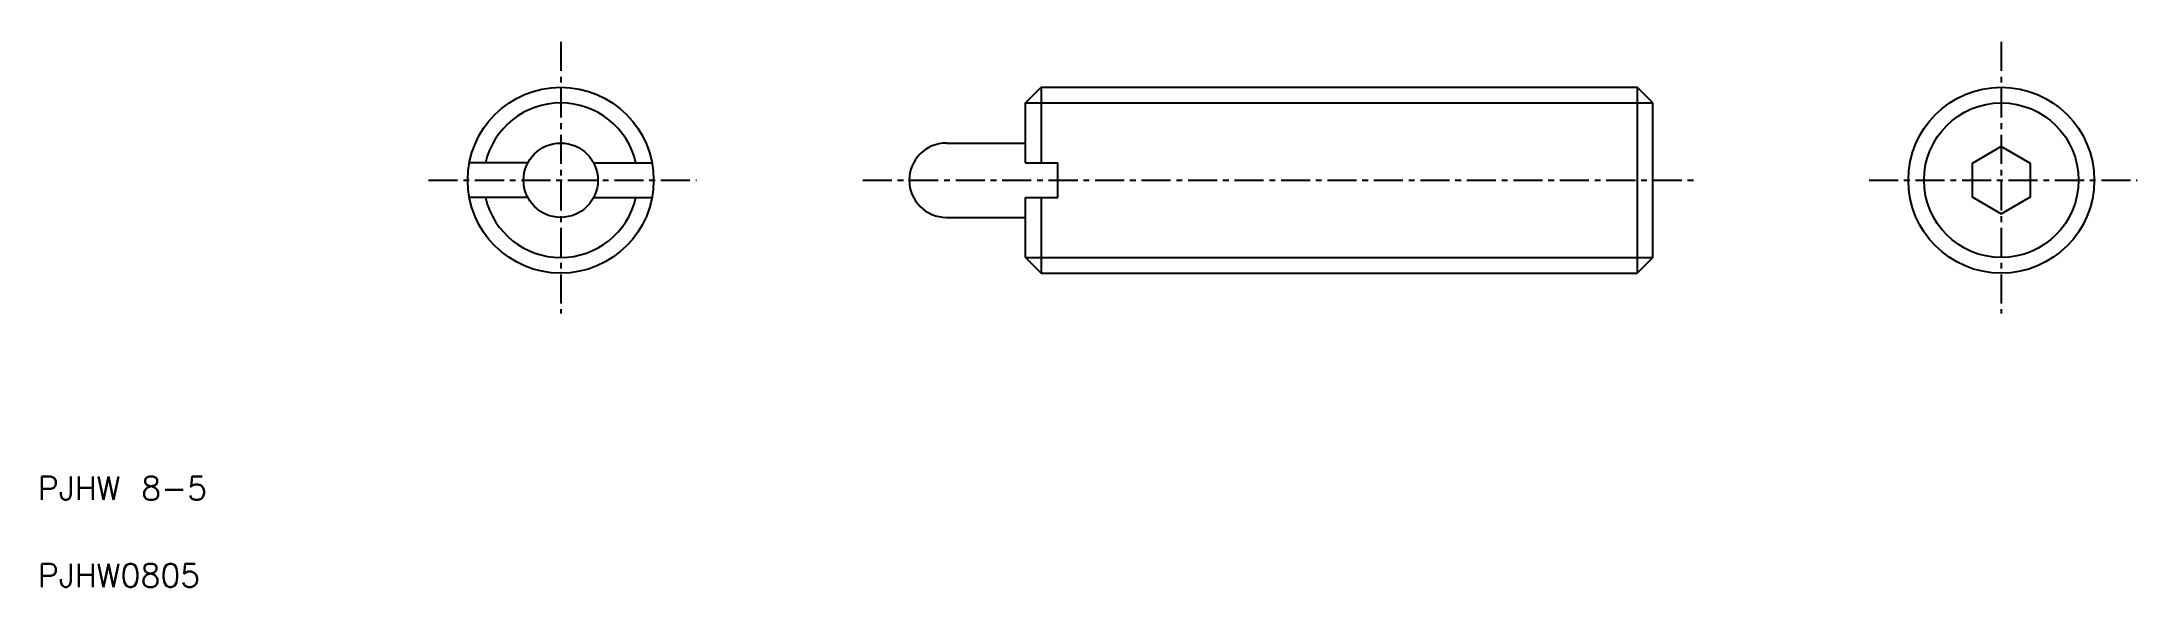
# Model space of a CAD drawing. Extents: x 2.7 to 92.8, y 2.5 to 25.9.
import ezdxf

# ---------------------------------------------------------------- set-up
doc = ezdxf.new("R2010")
doc.units = 0
doc.linetypes.add('CENTER', pattern=[2, 1.25, -0.25, 0.25, -0.25])
doc.layers.get('0').update_dxf_attribs({"linetype": 'CONTINUOUS'})
doc.layers.add('CENTER', color=1, linetype='CENTER')
doc.styles.get("Standard").update_dxf_attribs({"font": 'txt.shx', "bigfont": 'bigfont.shx'})

msp = doc.modelspace()

# ---------------------------------------------------------------- linework, layer by layer
at = {"color": 7, "linetype": 'CONTINUOUS'}
for p, q in [((45, 23.323), (45.676, 24)), ((45.676, 24), (71.323, 24)), ((45.676, 24), (45.676, 20.75)), ((71.323, 24), (71.323, 16)), ((72, 23.323), (71.323, 24)), ((45, 20.75), (45, 23.323)), ((72, 16.676), (72, 23.323)), ((23.587, 20.75), (21.071, 20.75)), ((26.413, 20.75), (28.929, 20.75)), ((41.6, 21.6), (45, 21.6)), ((45, 20.75), (46.4, 20.75)), ((46.4, 19.25), (46.4, 20.75)), ((23.587, 19.25), (21.071, 19.25)), ((26.413, 19.25), (28.929, 19.25)), ((45, 19.25), (46.4, 19.25)), ((45, 16.676), (45, 19.25)), ((45.676, 19.25), (45.676, 16)), ((41.6, 18.4), (45, 18.4)), ((45, 16.676), (45.676, 16)), ((72, 16.676), (71.323, 16)), ((45.676, 16), (71.323, 16))]:
    msp.add_line(p, q, dxfattribs=at)
at = {"color": 3, "linetype": 'CONTINUOUS'}
for p, q in [((45, 23.323), (72, 23.323)), ((45, 16.676), (72, 16.676))]:
    msp.add_line(p, q, dxfattribs=at)
at = {"color": 7, "linetype": 'CONTINUOUS'}
msp.add_lwpolyline([(88.25, 20.722), (87, 21.443), (85.75, 20.722), (85.75, 19.278), (87, 18.557), (88.25, 19.278)], close=True, dxfattribs=at)
for centre, radius in [((25, 20), 4), ((87, 20), 4), ((25, 20), 1.6)]:
    msp.add_circle(centre, radius, dxfattribs=at)
at = {"color": 3, "linetype": 'CONTINUOUS'}
msp.add_circle((87, 20), 3.324, dxfattribs=at)
for start, end in [(13.04203, 166.95797), (193.04203, 346.95797)]:
    msp.add_arc((25, 20), 3.324, start, end, dxfattribs=at)
at = {"color": 7, "linetype": 'CONTINUOUS'}
msp.add_arc((41.6, 20), 1.6, 90, 270, dxfattribs=at)
at = {"layer": 'CENTER', "color": 1, "linetype": 'CENTER'}
for p, q in [((25, 25.947), (25, 14.271)), ((87, 25.947), (87, 14.271)), ((19.311, 20), (30.845, 20)), ((38, 20), (74, 20)), ((81.311, 20), (92.845, 20))]:
    msp.add_line(p, q, dxfattribs=at)

# ---------------------------------------------------------------- texts
at = {"color": 7, "linetype": 'CONTINUOUS'}
for s, p in [('PJHW 8-5', (2.5, 6.25)), ('PJHW0805', (2.5, 2.5))]:
    msp.add_text(s, height=1, dxfattribs=at).set_placement(p)

doc.saveas('drawing.dxf')
